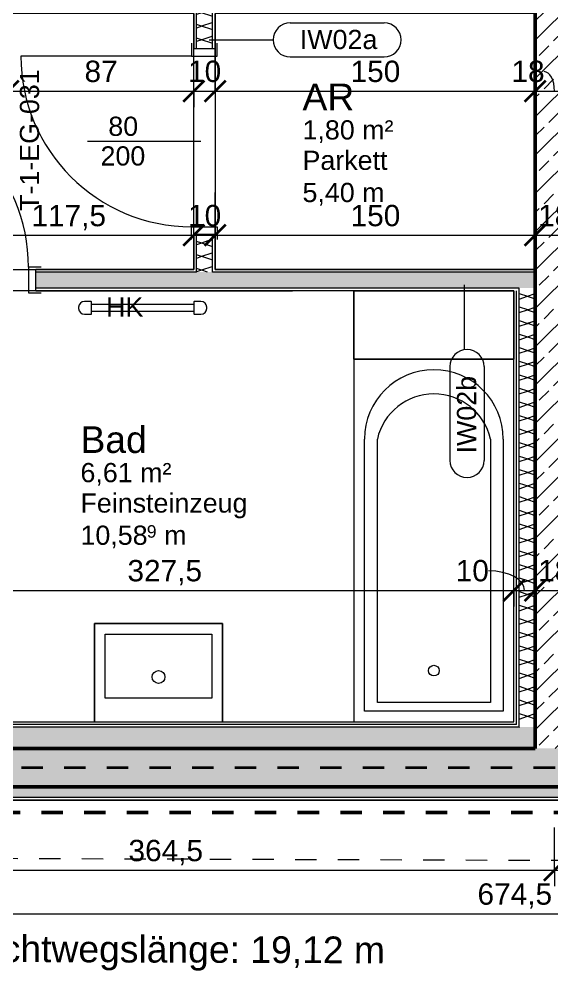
# Model space of a CAD drawing. Header units: metres. Extents: x -2.6 to 53.4, y 58.8 to 100.4.
# Drawn here: x 30.05 to 32.545, y 79.261 to 83.753 of the extents above; entities that cross this region are included whole.
import ezdxf

# ---------------------------------------------------------------- set-up
doc = ezdxf.new("R2010")
doc.units = ezdxf.units.M
doc.linetypes.add('Strich Punkt Mittel', pattern=[0.015875, 0.00635, -0.004763, 0, -0.004763])
doc.linetypes.add('Verdeckt', pattern=[0.003, 0.002, -0.001])
for name, color, linetype, lineweight in [('A_Bemassung-50_', 4, 'Continuous', 9), ('A_Bemassung_', 4, 'Continuous', 9), ('A_Beschriftung_', 7, 'Continuous', 9), ('A_Brandabschnitte', 30, 'Verdeckt', 50), ('A_Decken', 8, 'Continuous', 13), ('A_Fluchtweg', 240, 'Verdeckt', 18), ('A_Raeume_', 7, 'Continuous', 5), ('A_Raeume_Beschriftung_', 7, 'Continuous', 9), ('A_Raster_', 1, 'Continuous', 9), ('A_Sanitaer', 3, 'Continuous', 13), ('A_Tueren', 31, 'Continuous', 13), ('A_Waende', 7, 'Continuous', 13), ('Bewegungspfad-Beschriftungen_', 20, 'Continuous', 9), ('M-EQPM', 50, 'Continuous', 5), ('M-EQPM-IDEN_', 50, 'Continuous', 9)]:
    doc.layers.add(name, color=color, linetype=linetype, lineweight=lineweight)
doc.styles.add('Arial_2', font='arial.ttf', dxfattribs={"height": 0.09})
doc.styles.add('Arial_3', font='arial.ttf', dxfattribs={"height": 0.125})
doc.styles.add('Arial_4', font='arial.ttf', dxfattribs={"height": 0.05849})
doc.styles.add('Arial_5', font='arial.ttf', dxfattribs={"height": 0.1})
doc.dimstyles.new('WGA-Bemaßung', dxfattribs={"dimscale": 0.3048, "dimtxt": 0.102026, "dimasz": 0.328084, "dimexe": 0.246063, "dimexo": 0.0625, "dimgap": 0.04101, "dimtad": 1, "dimdec": 1, "dimlfac": 100, "dimrnd": 0.5, "dimdsep": 46, "dimtxsty": 'Arial_5', "dimblk1": 'OBLIQUE', "dimblk2": 'OBLIQUE', "dimsah": 1, "dimcen": 0.09, "dimdle": 0.246063, "dimazin": 2, "dimtfac": 1, "dimtdec": 4, "dimtix": 1, "dimtmove": 0, "dimatfit": 3, "dimfxl": 0.656168, "dimfxlon": 1, "dimtvp": 1, "dimtolj": 1, "dimtzin": 0, "dimarcsym": 2})
doc.dimstyles.new('WGA-Bemaßung_2', dxfattribs={"dimscale": 0.3048, "dimtxt": 0.102026, "dimasz": 0.328084, "dimexe": 0.246063, "dimexo": 0.0625, "dimgap": 0.04101, "dimtad": 1, "dimdec": 1, "dimlfac": 100, "dimrnd": 0.5, "dimdsep": 46, "dimtxsty": 'Arial_5', "dimblk1": 'OBLIQUE', "dimblk2": 'OBLIQUE', "dimsah": 1, "dimcen": 0.09, "dimdle": 0.246063, "dimazin": 2, "dimtfac": 1, "dimtdec": 4, "dimtix": 1, "dimtmove": 1, "dimatfit": 3, "dimfxl": 0.656168, "dimfxlon": 1, "dimtvp": 1, "dimtolj": 1, "dimtzin": 0, "dimarcsym": 2})
doc.dimstyles.new('WGA-Bemaßung_3', dxfattribs={"dimscale": 0.3048, "dimtxt": 0.102026, "dimasz": 0.328084, "dimexe": 0.246063, "dimexo": 0.0625, "dimgap": 0.04101, "dimtad": 1, "dimdec": 1, "dimlfac": 100, "dimrnd": 0.5, "dimdsep": 46, "dimtxsty": 'Arial_5', "dimblk1": 'OBLIQUE', "dimblk2": 'OBLIQUE', "dimsah": 1, "dimcen": 0.09, "dimdle": 0.246063, "dimazin": 2, "dimtfac": 1, "dimtdec": 4, "dimtix": 1, "dimtmove": 0, "dimatfit": 3, "dimfxl": 0.656168, "dimfxlon": 1, "dimtvp": 1, "dimtolj": 1, "dimtzin": 0, "dimarcsym": 2})
pattern_1 = [(45, (0, 0), (-0.08980256, 0.08980256), []), (45, (0.0898, 0), (-0.08980256, 0.08980256), [0.0635, -0.03175])]

# ---------------------------------------------------------------- blocks, each defined once
blk = doc.blocks.new('UZ_D1 - SL_0800x2000_Zimmertür_Stahlzarge_GK-7175309-263_PP_00EG_BT1')
at = {"layer": 'A_Tueren', "lineweight": 5}
for p, q in [((-0.4, 0.06), (-0.46, 0.06)), ((-0.4, -0.06), (-0.4, 0.06)), ((0.4, 0.06), (0.46, 0.06)), ((0.4, -0.06), (0.4, 0.06)), ((-0.46, -0.06), (-0.4, -0.06)), ((0.46, -0.06), (0.4, -0.06)), ((0.4, -0.06), (0.4, -0.86))]:
    blk.add_line(p, q, dxfattribs=at)
blk.add_arc((0.4, -0.06), 0.8, 180, 270, dxfattribs=at)
blk = doc.blocks.new('Sani_Waschtisch_Wandbasiert_eckig_einzel - 600 x 460-11352363-263_PP_00EG_BT1')
at = {"layer": 'A_Sanitaer', "lineweight": 5}
for p, q in [((0.4226, 0.5225), (-0.1774, 0.5225)), ((-0.1774, 0.5225), (-0.1774, 0.0625)), ((-0.1774, 0.0625), (-0.1774, 0.5225)), ((-0.1774, 0.5225), (0.4226, 0.5225)), ((0.4226, 0.0625), (0.4226, 0.5225)), ((0.4226, 0.5225), (0.4226, 0.0625)), ((-0.1274, 0.1725), (-0.1274, 0.4725)), ((-0.1274, 0.4725), (0.3726, 0.4725)), ((0.3726, 0.4725), (0.3726, 0.1725)), ((0.3726, 0.1725), (-0.1274, 0.1725))]:
    blk.add_line(p, q, dxfattribs=at)
blk.add_circle((0.1226, 0.2725), 0.03, dxfattribs=at)
blk = doc.blocks.new('UZ_D1 - SL_0800x2000_Zimmertür_Stahlzarge_GK-7175678-263_PP_00EG_BT1')
at = {"layer": 'A_Tueren', "lineweight": 5}
for p, q in [((0.4, 0.06), (0.4, 0.86)), ((-0.46, 0.06), (-0.4, 0.06)), ((-0.4, 0.06), (-0.4, -0.06)), ((0.4, 0.06), (0.4, -0.06)), ((0.46, 0.06), (0.4, 0.06)), ((-0.4, -0.06), (-0.46, -0.06)), ((0.4, -0.06), (0.46, -0.06))]:
    blk.add_line(p, q, dxfattribs=at)
blk.add_arc((0.4, 0.06), 0.8, 90, 180, dxfattribs=at)
blk = doc.blocks.new('Sani_Badewanne - 750x1700-V23-263_PP_00EG_BT1')
at = {"layer": 'A_Sanitaer'}
for p, q in [((-0.375, 2.02), (-0.375, 1.7)), ((-0.375, 1.7), (-0.375, 2.02)), ((-0.375, 2.02), (0.375, 2.02)), ((0.375, 2.02), (0.375, 1.7)), ((0.375, 1.7), (0.375, 1.7518)), ((0.375, 1.7), (-0.375, 1.7)), ((-0.375, 1.7), (-0.375, 0)), ((-0.375, 1.7), (0.375, 1.7)), ((0.375, 1.7), (-0.375, 1.7)), ((-0.325, 0.05), (-0.325, 1.325)), ((-0.265, 0.09), (-0.265, 1.325)), ((0.265, 1.325), (0.265, 0.09)), ((0.325, 1.325), (0.325, 0.05)), ((0.265, 0.09), (-0.265, 0.09)), ((0.325, 0.05), (-0.325, 0.05))]:
    blk.add_line(p, q, dxfattribs=at)
at = {"layer": 'A_Sanitaer', "lineweight": 5}
for p, q in [((0.375, 1.7), (-0.375, 1.7)), ((-0.375, 1.7), (-0.375, 0)), ((0.375, 1.7), (-0.375, 1.7)), ((-0.375, 1.7), (-0.375, 0))]:
    blk.add_line(p, q, dxfattribs=at)
at = {"layer": 'A_Sanitaer'}
blk.add_circle((0, 0.24), 0.025, dxfattribs=at)
for centre, radius, start, end in [((0, 1.325), 0.325, 90, 180), ((0, 1.325), 0.325, 360, 90), ((0, 1.265), 0.2717, 90, 167.2425), ((0, 1.265), 0.2717, 12.7575, 90)]:
    blk.add_arc(centre, radius, start, end, dxfattribs=at)
blk = doc.blocks.new('HLS_Heizkörper Bad - 60x120-10883335-263_PP_00EG_BT1')
at = {"layer": 'M-EQPM'}
for p, q in [((-0.3, -0.077), (-0.3, -0.083)), ((-0.242, -0.05), (-0.273, -0.05)), ((-0.24, -0.108), (-0.24, -0.052)), ((0.24, -0.065), (-0.24, -0.065)), ((0.24, -0.052), (0.24, -0.108)), ((0.273, -0.05), (0.242, -0.05)), ((0.3, -0.083), (0.3, -0.077)), ((-0.273, -0.11), (-0.242, -0.11)), ((-0.24, -0.095), (0.24, -0.095)), ((0.242, -0.11), (0.273, -0.11))]:
    blk.add_line(p, q, dxfattribs=at)
for centre, radius, start, end in [((-0.273, -0.077), 0.027, 90, 180), ((-0.273, -0.083), 0.027, 180, 270), ((-0.242, -0.052), 0.00198, 360, 90), ((0.242, -0.052), 0.002, 90, 180), ((0.273, -0.077), 0.027, 360, 90), ((0.273, -0.083), 0.027, 270, 360), ((-0.242, -0.108), 0.002, 270, 360), ((0.242, -0.108), 0.00198, 180, 270)]:
    blk.add_arc(centre, radius, start, end, dxfattribs=at)
blk = doc.blocks.new('BS_Tuer_PP - links-10002443-263_PP_00EG_BT1')
at = {"layer": 'A_Beschriftung_'}
blk.add_line((0, 0.000124), (0, 0.010761), dxfattribs=at)
blk = doc.blocks.new('DIMBLOCK238-263_PP_00EG_BT1')
at = {"layer": 'A_Bemassung-50_', "transparency": 16777216}
for p, q in [((29.0933, 81.0766), (29.0933, 81.2766)), ((32.3677, 81.0766), (32.3677, 81.2766)), ((29.0933, 81.0766), (32.3677, 81.0766)), ((29.0933, 81.0766), (29.0933, 81.0016)), ((32.3677, 81.0766), (32.3677, 81.0016))]:
    blk.add_line(p, q, dxfattribs=at)
at = {"layer": 'A_Bemassung-50_', "lineweight": 35, "transparency": 16777216}
for p, q in [((29.0933, 81.0766), (29.1433, 81.1266)), ((32.3677, 81.0766), (32.4177, 81.1266)), ((29.0933, 81.0766), (29.0433, 81.0266)), ((32.3677, 81.0766), (32.3177, 81.0266))]:
    blk.add_line(p, q, dxfattribs=at)
at = {"layer": 'A_Bemassung-50_', "color": 0, "transparency": 16777216, "insert": (30.557, 81.2189), "char_height": 0.1, "width": 0.416266, "attachment_point": 1, "line_spacing_factor": 0.941778, "style": 'Arial_5'}
blk.add_mtext('327,5', dxfattribs=at)
blk = doc.blocks.new('_Oblique')
at = {"color": 0, "linetype": 'ByBlock', "lineweight": -2}
blk.add_line((-0.5, -0.5), (0.5, 0.5), dxfattribs=at)
blk = doc.blocks.new('DIMBLOCK239-263_PP_00EG_BT1')
at = {"layer": 'A_Bemassung-50_', "transparency": 16777216}
for p, q in [((32.3677, 81.0766), (32.3677, 81.2766)), ((32.4677, 81.0766), (32.4677, 81.2766)), ((32.3677, 81.0766), (32.4677, 81.0766)), ((32.3677, 81.0766), (32.3677, 81.0016)), ((32.4677, 81.0766), (32.4677, 81.0016))]:
    blk.add_line(p, q, dxfattribs=at)
at = {"layer": 'A_Bemassung-50_', "lineweight": 35, "transparency": 16777216}
for p, q in [((32.3677, 81.0766), (32.4177, 81.1266)), ((32.4677, 81.0766), (32.5177, 81.1266)), ((32.3677, 81.0766), (32.3177, 81.0266)), ((32.4677, 81.0766), (32.4177, 81.0266))]:
    blk.add_line(p, q, dxfattribs=at)
at = {"layer": 'A_Bemassung-50_', "transparency": 16777216}
blk.add_ellipse((32.2486, 81.0766), major_axis=(0.169, 0), ratio=0.538272, start_param=0, end_param=1.570796, dxfattribs=at)
at = {"layer": 'A_Bemassung-50_', "color": 0, "transparency": 16777216, "insert": (32.0948, 81.2189), "char_height": 0.1, "width": 0.184588, "attachment_point": 1, "line_spacing_factor": 0.941778, "style": 'Arial_5'}
blk.add_mtext('10', dxfattribs=at)
blk = doc.blocks.new('DIMBLOCK240-263_PP_00EG_BT1')
at = {"layer": 'A_Bemassung-50_', "transparency": 16777216}
for p, q in [((32.4677, 81.0766), (32.4677, 81.2766)), ((32.6477, 81.0766), (32.6477, 81.2766)), ((32.4677, 81.0766), (32.6477, 81.0766)), ((32.4677, 81.0766), (32.4677, 81.0016)), ((32.6477, 81.0766), (32.6477, 81.0016))]:
    blk.add_line(p, q, dxfattribs=at)
at = {"layer": 'A_Bemassung-50_', "lineweight": 35, "transparency": 16777216}
for p, q in [((32.4677, 81.0766), (32.5177, 81.1266)), ((32.6477, 81.0766), (32.6977, 81.1266)), ((32.4677, 81.0766), (32.4177, 81.0266)), ((32.6477, 81.0766), (32.5977, 81.0266))]:
    blk.add_line(p, q, dxfattribs=at)
at = {"layer": 'A_Bemassung-50_', "color": 0, "transparency": 16777216, "insert": (32.4808, 81.2189), "char_height": 0.1, "width": 0.184588, "attachment_point": 1, "line_spacing_factor": 0.941778, "style": 'Arial_5'}
blk.add_mtext('18', dxfattribs=at)
blk = doc.blocks.new('BS_Wand_Lollipop - rechts_oben-2026913-263_PP_00EG_BT1')
at = {"layer": 'A_Beschriftung_'}
for p, q in [((0.0046, 0.0016), (0.0134, 0.0016)), ((-0.003, 0), (0.003, 0)), ((0.0046, -0.0016), (0.0134, -0.0016))]:
    blk.add_line(p, q, dxfattribs=at)
for centre, start, end in [((0.0046, 0), 90, 270), ((0.0134, 0), 270, 90)]:
    blk.add_arc(centre, 0.0016, start, end, dxfattribs=at)
blk = doc.blocks.new('BS_Wand_Lollipop - links_unten-2026911-263_PP_00EG_BT1')
at = {"layer": 'A_Beschriftung_'}
for p, q in [((-0.00467, 0.001367), (-0.01347, 0.001367)), ((-0.003087, 0), (0.003, 0)), ((-0.00467, -0.001833), (-0.01347, -0.001833))]:
    blk.add_line(p, q, dxfattribs=at)
for centre, start, end in [((-0.01347, -0.000233), 90, 270), ((-0.00467, -0.000233), 270, 90)]:
    blk.add_arc(centre, 0.0016, start, end, dxfattribs=at)
blk = doc.blocks.new('DIMBLOCK454-263_PP_00EG_BT1')
at = {"layer": 'A_Bemassung-50_', "transparency": 16777216}
for p, q in [((29.6933, 82.7408), (29.6933, 82.9408)), ((30.8677, 82.7408), (30.8677, 82.9408)), ((29.6933, 82.7408), (30.8677, 82.7408)), ((29.6933, 82.7408), (29.6933, 82.6658)), ((30.8677, 82.7408), (30.8677, 82.6658))]:
    blk.add_line(p, q, dxfattribs=at)
at = {"layer": 'A_Bemassung-50_', "lineweight": 35, "transparency": 16777216}
for p, q in [((29.6933, 82.7408), (29.7433, 82.7908)), ((30.8677, 82.7408), (30.9177, 82.7908)), ((29.6933, 82.7408), (29.6433, 82.6908)), ((30.8677, 82.7408), (30.8177, 82.6908))]:
    blk.add_line(p, q, dxfattribs=at)
at = {"layer": 'A_Bemassung-50_', "color": 0, "transparency": 16777216, "insert": (30.107, 82.8831), "char_height": 0.1, "width": 0.416266, "attachment_point": 1, "line_spacing_factor": 0.941778, "style": 'Arial_5'}
blk.add_mtext('117,5', dxfattribs=at)
blk = doc.blocks.new('DIMBLOCK455-263_PP_00EG_BT1')
at = {"layer": 'A_Bemassung-50_', "transparency": 16777216}
for p, q in [((30.8677, 82.7408), (30.8677, 82.9408)), ((30.9677, 82.7408), (30.9677, 82.9408)), ((30.8677, 82.7408), (30.9677, 82.7408)), ((30.8677, 82.7408), (30.8677, 82.6658)), ((30.9677, 82.7408), (30.9677, 82.6658))]:
    blk.add_line(p, q, dxfattribs=at)
at = {"layer": 'A_Bemassung-50_', "lineweight": 35, "transparency": 16777216}
for p, q in [((30.8677, 82.7408), (30.9177, 82.7908)), ((30.9677, 82.7408), (31.0177, 82.7908)), ((30.8677, 82.7408), (30.8177, 82.6908)), ((30.9677, 82.7408), (30.9177, 82.6908))]:
    blk.add_line(p, q, dxfattribs=at)
at = {"layer": 'A_Bemassung-50_', "color": 0, "transparency": 16777216, "insert": (30.8408, 82.8831), "char_height": 0.1, "width": 0.184588, "attachment_point": 1, "line_spacing_factor": 0.941778, "style": 'Arial_5'}
blk.add_mtext('10', dxfattribs=at)
blk = doc.blocks.new('DIMBLOCK456-263_PP_00EG_BT1')
at = {"layer": 'A_Bemassung-50_', "transparency": 16777216}
for p, q in [((30.9677, 82.7408), (30.9677, 82.9408)), ((32.4677, 82.7408), (32.4677, 82.9408)), ((30.9677, 82.7408), (32.4677, 82.7408)), ((30.9677, 82.7408), (30.9677, 82.6658)), ((32.4677, 82.7408), (32.4677, 82.6658))]:
    blk.add_line(p, q, dxfattribs=at)
at = {"layer": 'A_Bemassung-50_', "lineweight": 35, "transparency": 16777216}
for p, q in [((30.9677, 82.7408), (31.0177, 82.7908)), ((32.4677, 82.7408), (32.5177, 82.7908)), ((30.9677, 82.7408), (30.9177, 82.6908)), ((32.4677, 82.7408), (32.4177, 82.6908))]:
    blk.add_line(p, q, dxfattribs=at)
at = {"layer": 'A_Bemassung-50_', "color": 0, "transparency": 16777216, "insert": (31.6023, 82.8831), "char_height": 0.1, "width": 0.276883, "attachment_point": 1, "line_spacing_factor": 0.941778, "style": 'Arial_5'}
blk.add_mtext('150', dxfattribs=at)
blk = doc.blocks.new('DIMBLOCK457-263_PP_00EG_BT1')
at = {"layer": 'A_Bemassung-50_', "transparency": 16777216}
for p, q in [((32.4677, 82.7408), (32.4677, 82.9408)), ((32.6477, 82.7408), (32.6477, 82.9408)), ((32.4677, 82.7408), (32.6477, 82.7408)), ((32.4677, 82.7408), (32.4677, 82.6658)), ((32.6477, 82.7408), (32.6477, 82.6658))]:
    blk.add_line(p, q, dxfattribs=at)
at = {"layer": 'A_Bemassung-50_', "lineweight": 35, "transparency": 16777216}
for p, q in [((32.4677, 82.7408), (32.5177, 82.7908)), ((32.6477, 82.7408), (32.6977, 82.7908)), ((32.4677, 82.7408), (32.4177, 82.6908)), ((32.6477, 82.7408), (32.5977, 82.6908))]:
    blk.add_line(p, q, dxfattribs=at)
at = {"layer": 'A_Bemassung-50_', "color": 0, "transparency": 16777216, "insert": (32.4808, 82.8831), "char_height": 0.1, "width": 0.184588, "attachment_point": 1, "line_spacing_factor": 0.941778, "style": 'Arial_5'}
blk.add_mtext('18', dxfattribs=at)
blk = doc.blocks.new('DIMBLOCK478-263_PP_00EG_BT1')
at = {"layer": 'A_Bemassung-50_', "transparency": 16777216}
for p, q in [((29.9977, 83.4167), (29.9977, 83.6167)), ((30.8677, 83.4167), (30.8677, 83.6167)), ((29.9977, 83.4167), (30.8677, 83.4167)), ((29.9977, 83.4167), (29.9977, 83.3417)), ((30.8677, 83.4167), (30.8677, 83.3417))]:
    blk.add_line(p, q, dxfattribs=at)
at = {"layer": 'A_Bemassung-50_', "lineweight": 35, "transparency": 16777216}
for p, q in [((29.9977, 83.4167), (30.0477, 83.4667)), ((30.8677, 83.4167), (30.9177, 83.4667)), ((29.9977, 83.4167), (29.9477, 83.3667)), ((30.8677, 83.4167), (30.8177, 83.3667))]:
    blk.add_line(p, q, dxfattribs=at)
at = {"layer": 'A_Bemassung-50_', "color": 0, "transparency": 16777216, "insert": (30.3558, 83.559), "char_height": 0.1, "width": 0.184588, "attachment_point": 1, "line_spacing_factor": 0.941778, "style": 'Arial_5'}
blk.add_mtext('87', dxfattribs=at)
blk = doc.blocks.new('DIMBLOCK479-263_PP_00EG_BT1')
at = {"layer": 'A_Bemassung-50_', "transparency": 16777216}
for p, q in [((30.8677, 83.4167), (30.8677, 83.6167)), ((30.9677, 83.4167), (30.9677, 83.6167)), ((30.8677, 83.4167), (30.9677, 83.4167)), ((30.8677, 83.4167), (30.8677, 83.3417)), ((30.9677, 83.4167), (30.9677, 83.3417))]:
    blk.add_line(p, q, dxfattribs=at)
at = {"layer": 'A_Bemassung-50_', "lineweight": 35, "transparency": 16777216}
for p, q in [((30.8677, 83.4167), (30.9177, 83.4667)), ((30.9677, 83.4167), (31.0177, 83.4667)), ((30.8677, 83.4167), (30.8177, 83.3667)), ((30.9677, 83.4167), (30.9177, 83.3667))]:
    blk.add_line(p, q, dxfattribs=at)
at = {"layer": 'A_Bemassung-50_', "color": 0, "transparency": 16777216, "insert": (30.8408, 83.559), "char_height": 0.1, "width": 0.184588, "attachment_point": 1, "line_spacing_factor": 0.941778, "style": 'Arial_5'}
blk.add_mtext('10', dxfattribs=at)
blk = doc.blocks.new('DIMBLOCK480-263_PP_00EG_BT1')
at = {"layer": 'A_Bemassung-50_', "transparency": 16777216}
for p, q in [((30.9677, 83.4167), (30.9677, 83.6167)), ((32.4677, 83.4167), (32.4677, 83.6167)), ((30.9677, 83.4167), (32.4677, 83.4167)), ((30.9677, 83.4167), (30.9677, 83.3417)), ((32.4677, 83.4167), (32.4677, 83.3417))]:
    blk.add_line(p, q, dxfattribs=at)
at = {"layer": 'A_Bemassung-50_', "lineweight": 35, "transparency": 16777216}
for p, q in [((30.9677, 83.4167), (31.0177, 83.4667)), ((32.4677, 83.4167), (32.5177, 83.4667)), ((30.9677, 83.4167), (30.9177, 83.3667)), ((32.4677, 83.4167), (32.4177, 83.3667))]:
    blk.add_line(p, q, dxfattribs=at)
at = {"layer": 'A_Bemassung-50_', "color": 0, "transparency": 16777216, "insert": (31.6023, 83.559), "char_height": 0.1, "width": 0.276883, "attachment_point": 1, "line_spacing_factor": 0.941778, "style": 'Arial_5'}
blk.add_mtext('150', dxfattribs=at)
blk = doc.blocks.new('DIMBLOCK481-263_PP_00EG_BT1')
at = {"layer": 'A_Bemassung-50_', "transparency": 16777216}
for p, q in [((32.4677, 83.4167), (32.4677, 83.6167)), ((32.6477, 83.4167), (32.6477, 83.6167)), ((32.4677, 83.4167), (32.6477, 83.4167)), ((32.4677, 83.4167), (32.4677, 83.3417)), ((32.6477, 83.4167), (32.6477, 83.3417))]:
    blk.add_line(p, q, dxfattribs=at)
at = {"layer": 'A_Bemassung-50_', "lineweight": 35, "transparency": 16777216}
for p, q in [((32.4677, 83.4167), (32.5177, 83.4667)), ((32.6477, 83.4167), (32.6977, 83.4667)), ((32.4677, 83.4167), (32.4177, 83.3667)), ((32.6477, 83.4167), (32.5977, 83.3667))]:
    blk.add_line(p, q, dxfattribs=at)
at = {"layer": 'A_Bemassung-50_', "transparency": 16777216}
blk.add_ellipse((32.5098, 83.4167), major_axis=(0, 0.091), ratio=0.52649, start_param=4.712389, end_param=6.283185, dxfattribs=at)
at = {"layer": 'A_Bemassung-50_', "color": 0, "transparency": 16777216, "insert": (32.3559, 83.559), "char_height": 0.1, "width": 0.184588, "attachment_point": 1, "line_spacing_factor": 0.941778, "style": 'Arial_5'}
blk.add_mtext('18', dxfattribs=at)
blk = doc.blocks.new('DIMBLOCK553-263_PP_00EG_BT1')
at = {"layer": 'A_Bemassung-50_', "transparency": 16777216}
for p, q in [((28.9127, 79.7648), (28.9127, 79.9648)), ((32.5577, 79.7648), (32.5577, 79.9648)), ((28.9127, 79.7648), (32.5577, 79.7648)), ((28.9127, 79.7648), (28.9127, 79.6898)), ((32.5577, 79.7648), (32.5577, 79.6898))]:
    blk.add_line(p, q, dxfattribs=at)
at = {"layer": 'A_Bemassung-50_', "lineweight": 35, "transparency": 16777216}
for p, q in [((28.9127, 79.7648), (28.9627, 79.8148)), ((32.5577, 79.7648), (32.6077, 79.8148)), ((28.9127, 79.7648), (28.8627, 79.7148)), ((32.5577, 79.7648), (32.5077, 79.7148))]:
    blk.add_line(p, q, dxfattribs=at)
at = {"layer": 'A_Bemassung-50_', "color": 0, "transparency": 16777216, "insert": (30.5617, 79.9072), "char_height": 0.1, "width": 0.416266, "attachment_point": 1, "line_spacing_factor": 0.941778, "style": 'Arial_5'}
blk.add_mtext('364,5', dxfattribs=at)
blk = doc.blocks.new('DIMBLOCK554-263_PP_00EG_BT1')
at = {"layer": 'A_Bemassung-50_', "transparency": 16777216}
for p, q in [((32.5577, 79.7648), (32.5577, 79.9648)), ((37.4477, 79.7648), (37.4477, 79.9648)), ((32.5577, 79.7648), (37.4477, 79.7648)), ((32.5577, 79.7648), (32.5577, 79.6898)), ((37.4477, 79.7648), (37.4477, 79.6898))]:
    blk.add_line(p, q, dxfattribs=at)
at = {"layer": 'A_Bemassung-50_', "lineweight": 35, "transparency": 16777216}
for p, q in [((32.5577, 79.7648), (32.6077, 79.8148)), ((37.4477, 79.7648), (37.4977, 79.8148)), ((32.5577, 79.7648), (32.5077, 79.7148)), ((37.4477, 79.7648), (37.3977, 79.7148))]:
    blk.add_line(p, q, dxfattribs=at)
at = {"layer": 'A_Bemassung-50_', "color": 0, "transparency": 16777216, "insert": (34.8873, 79.9072), "char_height": 0.1, "width": 0.276883, "attachment_point": 1, "line_spacing_factor": 0.941778, "style": 'Arial_5'}
blk.add_mtext('489', dxfattribs=at)
blk = doc.blocks.new('DIMBLOCK585-263_PP_00EG_BT1')
at = {"layer": 'A_Bemassung-50_', "transparency": 16777216}
for p, q in [((28.9983, 79.5609), (28.9983, 79.7609)), ((35.7427, 79.5609), (35.7427, 79.7609)), ((28.9983, 79.5609), (35.7427, 79.5609)), ((28.9983, 79.5609), (28.9983, 79.4859)), ((35.7427, 79.5609), (35.7427, 79.4859))]:
    blk.add_line(p, q, dxfattribs=at)
at = {"layer": 'A_Bemassung-50_', "lineweight": 35, "transparency": 16777216}
for p, q in [((28.9983, 79.5609), (29.0483, 79.6109)), ((35.7427, 79.5609), (35.7927, 79.6109)), ((28.9983, 79.5609), (28.9483, 79.5109)), ((35.7427, 79.5609), (35.6927, 79.5109))]:
    blk.add_line(p, q, dxfattribs=at)
at = {"layer": 'A_Bemassung-50_', "color": 0, "transparency": 16777216, "insert": (32.197, 79.7033), "char_height": 0.1, "width": 0.416266, "attachment_point": 1, "line_spacing_factor": 0.941778, "style": 'Arial_5'}
blk.add_mtext('674,5', dxfattribs=at)

msp = doc.modelspace()

# ---------------------------------------------------------------- hatches: boundary and pattern name
at = {"layer": 'A_Waende', "lineweight": 5}
h = msp.add_hatch(dxfattribs=at)
h.set_pattern_fill('FP_4', color=250, style=0, pattern_type=2)
h.set_pattern_definition(pattern_1)
h.paths.add_polyline_path([(32.6477, 80.3355), (32.6477, 87.458), (32.4677, 87.458), (32.4677, 80.3355), (32.6024, 80.3355)])
h = msp.add_hatch(dxfattribs=at)
h.set_pattern_fill('FP_90', color=250, angle=315, style=0, pattern_type=2)
h.set_pattern_definition([(135, (30.96774, 83.18051), (-0.254, 0.127003), [0.02245, -0.15715]), (135, (30.85673, 83.22788), (-0.254, 0.127003), [0.02245, -0.15715]), (135, (30.96774, 83.24415), (-0.254, 0.127003), [0.02245, -0.15715]), (135, (30.85673, 83.29152), (-0.254, 0.127003), [0.02245, -0.15715]), (161.565, (30.952185, 83.196063), (-0.5079977, 0.1270007), [0.0502, -0.35141]), (161.565, (30.9041, 83.21162), (-0.5079977, 0.1270007), [0.0502, -0.35141]), (161.565, (30.952185, 83.259702), (-0.5079977, 0.1270007), [0.0502, -0.35141]), (161.565, (30.9041, 83.27526), (-0.5079977, 0.1270007), [0.0502, -0.35141]), (225, (30.85673, 83.19677), (0.254, 0.127003), [0.02245, -0.15715]), (225, (30.96774, 83.24415), (0.254, 0.127003), [0.02245, -0.15715]), (225, (30.85602, 83.2597), (0.254, 0.127003), [0.02245, -0.15715]), (225, (30.96774, 83.307785), (0.254, 0.127003), [0.02245, -0.15715]), (198.435, (30.9041, 83.21162), (0.5079977, 0.1270007), [0.0502, -0.35141]), (198.435, (30.95148, 83.227882), (0.5079977, 0.1270007), [0.0502, -0.35141]), (198.435, (30.9041, 83.27526), (0.5079977, 0.1270007), [0.0502, -0.35141]), (198.435, (30.95148, 83.29152), (0.5079977, 0.1270007), [0.0502, -0.35141])])
h.paths.add_polyline_path([(30.9552, 82.568), (30.9552, 82.7455), (30.8802, 82.7455), (30.8802, 82.568), (30.9066, 82.568)])
h.paths.add_polyline_path([(30.9552, 83.6155), (30.9552, 83.793), (30.8802, 83.793), (30.8802, 83.6155)])
h = msp.add_hatch(dxfattribs=at)
h.set_pattern_fill('FP_63', color=250, angle=135, style=0, pattern_type=2)
h.set_pattern_definition([(45, (30.09517, 82.48047), (0.1270034, 0.2539998), [0.02245, -0.15715]), (45, (30.14255, 82.59149), (0.1270034, 0.2539998), [0.02245, -0.15715]), (45, (30.15881, 82.48047), (0.1270034, 0.2539998), [0.02245, -0.15715]), (45, (30.20619, 82.59149), (0.1270034, 0.2539998), [0.02245, -0.15715]), (71.565, (30.11073, 82.496027), (0.1270007, 0.50799766), [0.0502, -0.35141]), (71.565, (30.12699, 82.543403), (0.1270007, 0.50799766), [0.0502, -0.35141]), (71.565, (30.174368, 82.496027), (0.1270007, 0.50799766), [0.0502, -0.35141]), (71.565, (30.189924, 82.54411), (0.1270007, 0.50799766), [0.0502, -0.35141]), (135, (30.111435, 82.59149), (0.1270034, -0.2539998), [0.02245, -0.15715]), (135, (30.15881, 82.48047), (0.1270034, -0.2539998), [0.02245, -0.15715]), (135, (30.175075, 82.59149), (0.1270034, -0.2539998), [0.02245, -0.15715]), (135, (30.22245, 82.48047), (0.1270034, -0.2539998), [0.02245, -0.15715]), (108.435, (30.12699, 82.543403), (0.1270007, -0.50799766), [0.0502, -0.35141]), (108.435, (30.142548, 82.496734), (0.1270007, -0.50799766), [0.0502, -0.35141]), (108.435, (30.189924, 82.54411), (0.1270007, -0.50799766), [0.0502, -0.35141]), (108.435, (30.206187, 82.496734), (0.1270007, -0.50799766), [0.0502, -0.35141])])
h.paths.add_polyline_path([(32.3677, 82.493), (32.4677, 82.493), (32.4677, 82.568), (30.1283, 82.568), (30.1283, 82.493), (32.1785, 82.493)])
h.paths.add_polyline_path([(29.0933, 82.493), (29.2583, 82.493), (29.2583, 82.568), (28.8283, 82.568), (28.8283, 82.493), (29.0814, 82.493)])
h.paths.add_polyline_path([(27.939, 82.493), (27.9583, 82.493), (27.9583, 82.568), (27.7352, 82.568), (27.7352, 82.493), (27.8227, 82.493)])
h = msp.add_hatch(dxfattribs=at)
h.set_pattern_fill('FP_89', color=250, angle=-45, style=0, pattern_type=2)
h.set_pattern_definition([(315, (32.36781, 81.47072), (0.254, -0.1270034), [0.02245, -0.15715]), (315, (32.47883, 81.42335), (0.254, -0.1270034), [0.02245, -0.15715]), (315, (32.36781, 81.40708), (0.254, -0.1270034), [0.02245, -0.15715]), (315, (32.47883, 81.35971), (0.254, -0.1270034), [0.02245, -0.15715]), (341.565, (32.384076, 81.45446), (0.5079977, -0.1270007), [0.0502, -0.35141]), (341.565, (32.430745, 81.438902), (0.5079977, -0.1270007), [0.0502, -0.35141]), (341.565, (32.38337, 81.391526), (0.5079977, -0.1270007), [0.0502, -0.35141]), (341.565, (32.430745, 81.375263), (0.5079977, -0.1270007), [0.0502, -0.35141]), (45, (32.47883, 81.45446), (-0.254, -0.1270034), [0.02245, -0.15715]), (45, (32.36781, 81.40708), (-0.254, -0.1270034), [0.02245, -0.15715]), (45, (32.47883, 81.39082), (-0.254, -0.1270034), [0.02245, -0.15715]), (45, (32.36781, 81.34344), (-0.254, -0.1270034), [0.02245, -0.15715]), (18.435, (32.430745, 81.438902), (-0.5079977, -0.1270007), [0.0502, -0.35141]), (18.435, (32.38337, 81.42264), (-0.5079977, -0.1270007), [0.0502, -0.35141]), (18.435, (32.430745, 81.375263), (-0.5079977, -0.1270007), [0.0502, -0.35141]), (18.435, (32.38337, 81.359), (-0.5079977, -0.1270007), [0.0502, -0.35141])])
h.paths.add_polyline_path([(32.4677, 80.4355), (32.4677, 82.493), (32.3927, 82.493), (32.3927, 80.4355), (32.4653, 80.4355)])
h = msp.add_hatch(dxfattribs=at)
h.set_pattern_fill('FP_64', color=250, angle=-225, style=0, pattern_type=2)
h.set_pattern_definition([(225, (30.78036, 80.46027), (-0.1270034, -0.254), [0.02245, -0.15715]), (225, (30.73298, 80.34925), (-0.1270034, -0.254), [0.02245, -0.15715]), (225, (30.71672, 80.46027), (-0.1270034, -0.254), [0.02245, -0.15715]), (225, (30.66934, 80.34925), (-0.1270034, -0.254), [0.02245, -0.15715]), (251.565, (30.7648, 80.44471), (-0.1270007, -0.5079977), [0.0502, -0.35141]), (251.565, (30.74854, 80.397334), (-0.1270007, -0.5079977), [0.0502, -0.35141]), (251.565, (30.701162, 80.44471), (-0.1270007, -0.5079977), [0.0502, -0.35141]), (251.565, (30.6849, 80.397334), (-0.1270007, -0.5079977), [0.0502, -0.35141]), (315, (30.764095, 80.34925), (-0.1270034, 0.254), [0.02245, -0.15715]), (315, (30.71672, 80.46027), (-0.1270034, 0.254), [0.02245, -0.15715]), (315, (30.70116, 80.34996), (-0.1270034, 0.254), [0.02245, -0.15715]), (315, (30.65308, 80.46027), (-0.1270034, 0.254), [0.02245, -0.15715]), (288.435, (30.74854, 80.397334), (-0.1270007, 0.5079977), [0.0502, -0.35141]), (288.435, (30.732275, 80.44471), (-0.1270007, 0.5079977), [0.0502, -0.35141]), (288.435, (30.6849, 80.397334), (-0.1270007, 0.5079977), [0.0502, -0.35141]), (288.435, (30.669342, 80.444003), (-0.1270007, 0.5079977), [0.0502, -0.35141])])
h.paths.add_polyline_path([(29.1575, 80.3355), (32.4677, 80.3355), (32.4677, 80.4355), (29.0483, 80.4353), (29.0483, 80.3355), (29.0933, 80.3355)])
h = msp.add_hatch(dxfattribs=at)
h.set_pattern_fill('FP_4', color=250, style=0, pattern_type=2)
h.set_pattern_definition(pattern_1)
h.paths.add_polyline_path([(29.0633, 80.1555), (37.4477, 80.1555), (37.4477, 80.3355), (26.8927, 80.3355), (26.8927, 80.1555), (29.0483, 80.1555)])
h.paths.add_polyline_path([(25.8727, 80.1555), (25.8727, 80.3355), (22.0777, 80.3355), (22.0777, 80.1555), (25.8665, 80.1555)])
h.paths.add_polyline_path([(38.6827, 80.1555), (42.3027, 80.1555), (42.3027, 80.3355), (38.4677, 80.3355), (38.4677, 80.1555), (38.6302, 80.1555)])
h = msp.add_hatch(dxfattribs=at)
h.set_pattern_fill('FP_110', color=250, angle=135, style=0, pattern_type=2)
h.set_pattern_definition([(45, (32.19033, 80.09257), (0.12700345, 0.2539998), [0.02245, -0.15715]), (45, (32.237705, 80.20359), (0.12700345, 0.2539998), [0.02245, -0.15715]), (45, (32.25326, 80.09328), (0.12700345, 0.2539998), [0.02245, -0.15715]), (45, (32.301345, 80.20359), (0.12700345, 0.2539998), [0.02245, -0.15715]), (71.565, (32.206593, 80.108834), (0.12700069, 0.50799766), [0.0502, -0.35141]), (71.565, (32.22215, 80.156918), (0.12700069, 0.50799766), [0.0502, -0.35141]), (71.565, (32.269525, 80.10954), (0.12700069, 0.50799766), [0.0502, -0.35141]), (71.565, (32.28508, 80.15621), (0.12700069, 0.50799766), [0.0502, -0.35141]), (135, (32.205885, 80.20429), (0.12700345, -0.2539998), [0.02245, -0.15715]), (135, (32.25326, 80.09328), (0.12700345, -0.2539998), [0.02245, -0.15715]), (135, (32.269525, 80.20429), (0.12700345, -0.2539998), [0.02245, -0.15715]), (135, (32.3169, 80.09328), (0.12700345, -0.2539998), [0.02245, -0.15715]), (108.435, (32.22215, 80.156918), (0.12700069, -0.50799766), [0.0502, -0.35141]), (108.435, (32.237705, 80.108834), (0.12700069, -0.50799766), [0.0502, -0.35141]), (108.435, (32.28508, 80.15621), (0.12700069, -0.50799766), [0.0502, -0.35141]), (108.435, (32.301345, 80.108834), (0.12700069, -0.50799766), [0.0502, -0.35141])])
h.paths.add_polyline_path([(41.5637, 80.1055), (42.3027, 80.1055), (42.3027, 80.1555), (38.4677, 80.1555), (38.4677, 80.1055), (41.5052, 80.1055)])
h.paths.add_polyline_path([(27.7426, 80.1055), (37.4477, 80.1055), (37.4477, 80.1555), (26.8927, 80.1555), (26.8927, 80.1055), (27.6299, 80.1055)])
h.paths.add_polyline_path([(22.8517, 80.1055), (25.8727, 80.1055), (25.8727, 80.1555), (22.0777, 80.1555), (22.0777, 80.1055), (22.4183, 80.1055)])

# ---------------------------------------------------------------- linework, layer by layer
at = {"layer": 'A_Brandabschnitte'}
msp.add_line((42.2544, 80.0349), (15.6144, 80.0349), dxfattribs=at)
at = {"layer": 'A_Decken'}
for p, q in [((29.2583, 82.5805), (30.1283, 82.5805)), ((32.3677, 82.4805), (31.3306, 82.4805)), ((29.6348, 80.4605), (32.3677, 80.4605))]:
    msp.add_line(p, q, dxfattribs=at)
at = {"layer": 'A_Fluchtweg'}
msp.add_line((37.4427, 79.7932), (19.495, 79.8555), dxfattribs=at)
at = {"layer": 'A_Raeume_', "flags": 128}
for points in [[(25.8718, 83.7805), (25.8702, 83.7805), (25.6577, 83.7805), (25.6577, 82.5805), (27.6197, 82.5805), (27.7727, 82.5805), (29.0433, 82.5805), (30.8677, 82.5805), (30.8677, 83.7805), (29.3477, 83.7805)], [(32.4677, 82.5805), (32.4677, 83.7805), (30.9677, 83.7805), (30.9677, 82.5805), (32.4177, 82.5805)], [(29.0933, 82.4805), (29.0933, 80.843), (29.0933, 80.7305), (29.0933, 80.683), (29.0933, 80.4605), (32.3677, 80.4605), (32.3677, 82.4805), (30.9177, 82.4805)], [(42.3027, 78.543), (42.3027, 80.093), (22.0777, 80.093), (22.0147, 80.093), (21.4152, 80.093), (20.1477, 80.093), (20.1477, 80.1555), (18.3293, 80.1555), (18.3277, 80.1555), (18.3277, 80.093), (15.5752, 80.093), (15.5752, 78.543)]]:
    msp.add_lwpolyline(points, close=True, dxfattribs=at)
at = {"layer": 'A_Raster_', "linetype": 'Strich Punkt Mittel', "lineweight": 35}
msp.add_line((48.1601, 80.2455), (3.8215, 80.2455), dxfattribs=at)
at = {"layer": 'A_Waende', "color": 50, "lineweight": 50}
for p, q in [((32.4677, 87.458), (32.4677, 80.3355)), ((32.4677, 80.3355), (26.8927, 80.3355)), ((26.8927, 80.1555), (37.4477, 80.1555))]:
    msp.add_line(p, q, dxfattribs=at)
at = {"layer": 'A_Waende'}
for p, q in [((30.8802, 83.6155), (30.8802, 83.793)), ((30.9552, 83.6155), (30.9552, 83.793)), ((30.8677, 83.7805), (30.8677, 83.6155)), ((30.9677, 83.6155), (30.9677, 83.7805)), ((30.8677, 83.6155), (30.8802, 83.6155)), ((30.9552, 83.6155), (30.9677, 83.6155)), ((30.8677, 82.7455), (30.8677, 82.5805)), ((30.8677, 82.7455), (30.8802, 82.7455)), ((30.8802, 82.568), (30.8802, 82.7455)), ((30.9552, 82.7455), (30.9677, 82.7455)), ((30.9552, 82.568), (30.9552, 82.7455)), ((30.9677, 82.5805), (30.9677, 82.7455)), ((30.8677, 82.5805), (30.1283, 82.5805)), ((30.1283, 82.568), (30.1283, 82.5805)), ((32.4677, 82.5805), (30.9677, 82.5805)), ((30.8802, 82.568), (30.1283, 82.568)), ((32.4677, 82.568), (30.9552, 82.568)), ((30.1283, 82.4805), (30.1283, 82.493)), ((32.3927, 82.493), (30.1283, 82.493)), ((32.3927, 80.4355), (32.3927, 82.493)), ((30.1283, 82.4805), (31.3306, 82.4805)), ((32.3677, 80.4605), (32.3677, 82.4805)), ((32.3927, 80.4355), (29.0483, 80.4355)), ((37.4477, 80.1055), (26.8927, 80.1055)), ((26.8927, 80.093), (37.4477, 80.093))]:
    msp.add_line(p, q, dxfattribs=at)
at = {"layer": 'A_Waende', "color": 250, "lineweight": 5}
for p, q in [((30.8802, 83.6155), (30.9552, 83.6155)), ((30.8802, 82.7455), (30.9552, 82.7455)), ((30.1283, 82.493), (30.1283, 82.568))]:
    msp.add_line(p, q, dxfattribs=at)
at = {"layer": 'A_Waende', "lineweight": 18}
for q in [(32.3802, 82.4805), (29.0783, 80.448)]:
    msp.add_line((32.3802, 80.448), q, dxfattribs=at)

# ---------------------------------------------------------------- block references
at = {"layer": 'A_Beschriftung_', "xscale": 49.99999999999998, "yscale": 49.99999999999998, "zscale": 49.99999999999998}
msp.add_blockref('BS_Wand_Lollipop - rechts_oben-2026913-263_PP_00EG_BT1', (31.0893, 83.6564), dxfattribs=at)
for name, p, rotation in [('BS_Tuer_PP - links-10002443-263_PP_00EG_BT1', (30.9077, 83.1805), 89.99999999999898), ('BS_Wand_Lollipop - links_unten-2026911-263_PP_00EG_BT1', (32.1362, 82.3589), 89.99999999999991)]:
    msp.add_blockref(name, p, dxfattribs=dict(at, rotation=rotation))
at = {"layer": 'A_Sanitaer'}
for name, p in [('Sani_Badewanne - 750x1700-V23-263_PP_00EG_BT1', (31.9927, 80.4605)), ('Sani_Waschtisch_Wandbasiert_eckig_einzel - 600 x 460-11352363-263_PP_00EG_BT1', (30.58, 80.398))]:
    msp.add_blockref(name, p, dxfattribs=at)
at = {"layer": 'A_Tueren'}
for name, p, rotation in [('UZ_D1 - SL_0800x2000_Zimmertür_Stahlzarge_GK-7175678-263_PP_00EG_BT1', (30.9177, 83.1805), 89.9999999999989), ('UZ_D1 - SL_0800x2000_Zimmertür_Stahlzarge_GK-7175309-263_PP_00EG_BT1', (29.6933, 82.5305), 180)]:
    msp.add_blockref(name, p, dxfattribs=dict(at, rotation=rotation))
at = {"layer": 'M-EQPM'}
msp.add_blockref('HLS_Heizkörper Bad - 60x120-10883335-263_PP_00EG_BT1', (30.6283, 82.4805), dxfattribs=at)

# ---------------------------------------------------------------- texts
at = {"layer": 'A_Beschriftung_', "char_height": 0.09, "attachment_point": 1, "style": 'Arial_2'}
for s, insert, width in [('IW02a', (31.3645, 83.7034), 0.43692), ('80', (30.4672, 83.2965), 0.168354), ('200', (30.4308, 83.1576), 0.252532)]:
    msp.add_mtext(s, dxfattribs=dict(at, insert=insert, width=width))
at = {"layer": 'A_Beschriftung_', "char_height": 0.09, "attachment_point": 1, "rotation": 90, "style": 'Arial_2'}
for s, insert, width in [('T-1-EG-031', (30.053, 82.8548), 0.789662), ('IW02b', (32.1008, 81.7182), 0.440928)]:
    msp.add_mtext(s, dxfattribs=dict(at, insert=insert, width=width))
at = {"layer": 'A_Raeume_Beschriftung_', "attachment_point": 1}
for s, insert, char_height, width, style in [('AR', (31.377, 83.4516), 0.125, 0.292616, 'Arial_3'), ('1,80 m²', (31.377, 83.2796), 0.09, 0.505063, 'Arial_2'), ('Parkett', (31.377, 83.1371), 0.09, 0.464979, 'Arial_2'), ('5,40 m', (31.377, 82.9862), 0.09, 0.456962, 'Arial_2'), ('Bad', (30.3368, 81.8455), 0.125, 0.372785, 'Arial_3'), ('6,61 m²', (30.3368, 81.6735), 0.09, 0.505063, 'Arial_2'), ('Feinsteinzeug', (30.3368, 81.531), 0.09, 0.909915, 'Arial_2'), ('10,58', (30.3368, 81.38), 0.09, 0.376793, 'Arial_2'), ('9', (30.6477, 81.3819), 0.0585, 0.056118, 'Arial_4'), (' m', (30.694, 81.38), 0.09, 0.164346, 'Arial_2')]:
    msp.add_mtext(s, dxfattribs=dict(at, insert=insert, char_height=char_height, width=width, style=style))
at = {"layer": 'Bewegungspfad-Beschriftungen_', "color": 1, "insert": (29.7256, 79.4605), "char_height": 0.125, "width": 2.453164, "attachment_point": 1, "rotation": 359.801, "style": 'Arial_3'}
msp.add_mtext('Fluchtwegslänge: 19,12 m', dxfattribs=at)
at = {"layer": 'M-EQPM-IDEN_', "insert": (30.4566, 82.4499), "char_height": 0.09, "width": 0.208439, "attachment_point": 1, "style": 'Arial_2'}
msp.add_mtext('HK', dxfattribs=at)

# ---------------------------------------------------------------- dimensions: what is measured, and where the dimension line sits
at = {"layer": 'A_Bemassung_'}
for base, p1, p2, dimstyle, override, picture, middle in [((30.8677, 83.4167), (29.9977, 83.6167), (30.8677, 83.6167), 'WGA-Bemaßung_3', {"dimpost": '<>', "dimfxl": 0.87}, 'DIMBLOCK478-263_PP_00EG_BT1', (30.4327, 83.4802)), ((30.9677, 83.4167), (30.8677, 83.6167), (30.9677, 83.6167), 'WGA-Bemaßung_3', {"dimpost": '<>', "dimfxl": 0.1}, 'DIMBLOCK479-263_PP_00EG_BT1', (30.9177, 83.4802)), ((32.4677, 83.4167), (30.9677, 83.6167), (32.4677, 83.6167), 'WGA-Bemaßung_3', {"dimpost": '<>', "dimfxl": 1.5}, 'DIMBLOCK480-263_PP_00EG_BT1', (31.7177, 83.4802)), ((30.8677, 82.7408), (29.6933, 82.9408), (30.8677, 82.9408), 'WGA-Bemaßung_3', {"dimpost": '<>', "dimfxl": 1.174391}, 'DIMBLOCK454-263_PP_00EG_BT1', (30.2805, 82.8043)), ((30.9677, 82.7408), (30.8677, 82.9408), (30.9677, 82.9408), 'WGA-Bemaßung_3', {"dimpost": '<>', "dimfxl": 0.1}, 'DIMBLOCK455-263_PP_00EG_BT1', (30.9177, 82.8043)), ((32.4677, 82.7408), (30.9677, 82.9408), (32.4677, 82.9408), 'WGA-Bemaßung_3', {"dimpost": '<>', "dimfxl": 1.5}, 'DIMBLOCK456-263_PP_00EG_BT1', (31.7177, 82.8043)), ((32.6477, 82.7408), (32.4677, 82.9408), (32.6477, 82.9408), 'WGA-Bemaßung_3', {"dimpost": '<>', "dimfxl": 0.18}, 'DIMBLOCK457-263_PP_00EG_BT1', (32.5577, 82.8043)), ((32.3677, 81.0766), (29.0933, 81.2766), (32.3677, 81.2766), 'WGA-Bemaßung', {"dimpost": '<>', "dimfxl": 3.274391}, 'DIMBLOCK238-263_PP_00EG_BT1', (30.7305, 81.1402)), ((32.6477, 81.0766), (32.4677, 81.2766), (32.6477, 81.2766), 'WGA-Bemaßung', {"dimpost": '<>', "dimfxl": 0.18}, 'DIMBLOCK240-263_PP_00EG_BT1', (32.5577, 81.1402)), ((32.5577, 79.7648), (28.9127, 79.9648), (32.5577, 79.9648), 'WGA-Bemaßung_3', {"dimpost": '<>', "dimfxl": 3.645}, 'DIMBLOCK553-263_PP_00EG_BT1', (30.7352, 79.8284)), ((37.4477, 79.7648), (32.5577, 79.9648), (37.4477, 79.9648), 'WGA-Bemaßung_3', {"dimpost": '<>', "dimfxl": 4.89}, 'DIMBLOCK554-263_PP_00EG_BT1', (35.0027, 79.8284)), ((35.7427, 79.5609), (28.9983, 79.7609), (35.7427, 79.7609), 'WGA-Bemaßung_3', {"dimpost": '<>', "dimfxl": 6.744391}, 'DIMBLOCK585-263_PP_00EG_BT1', (32.3705, 79.6245))]:
    dim = msp.add_linear_dim(base=base, p1=p1, p2=p2, dimstyle=dimstyle, override=override, dxfattribs=at)
    dim.commit()
    dim.dimension.update_dxf_attribs({"geometry": picture, "text_midpoint": middle})
for base, p1, p2, override, picture, middle in [((32.6477, 83.4167), (32.4677, 83.6167), (32.6477, 83.6167), {"dimpost": '<>', "dimfxl": 0.18}, 'DIMBLOCK481-263_PP_00EG_BT1', (32.4482, 83.4923)), ((32.4677, 81.0766), (32.3677, 81.2766), (32.4677, 81.2766), {"dimpost": '<>', "dimfxl": 0.1}, 'DIMBLOCK239-263_PP_00EG_BT1', (32.1871, 81.1523))]:
    dim = msp.add_linear_dim(base=base, p1=p1, p2=p2, dimstyle='WGA-Bemaßung_2', override=override, dxfattribs=at)
    dim.commit()
    dim.dimension.update_dxf_attribs({"geometry": picture, "text_midpoint": middle, "dimtype": 160})

doc.saveas('drawing.dxf')
